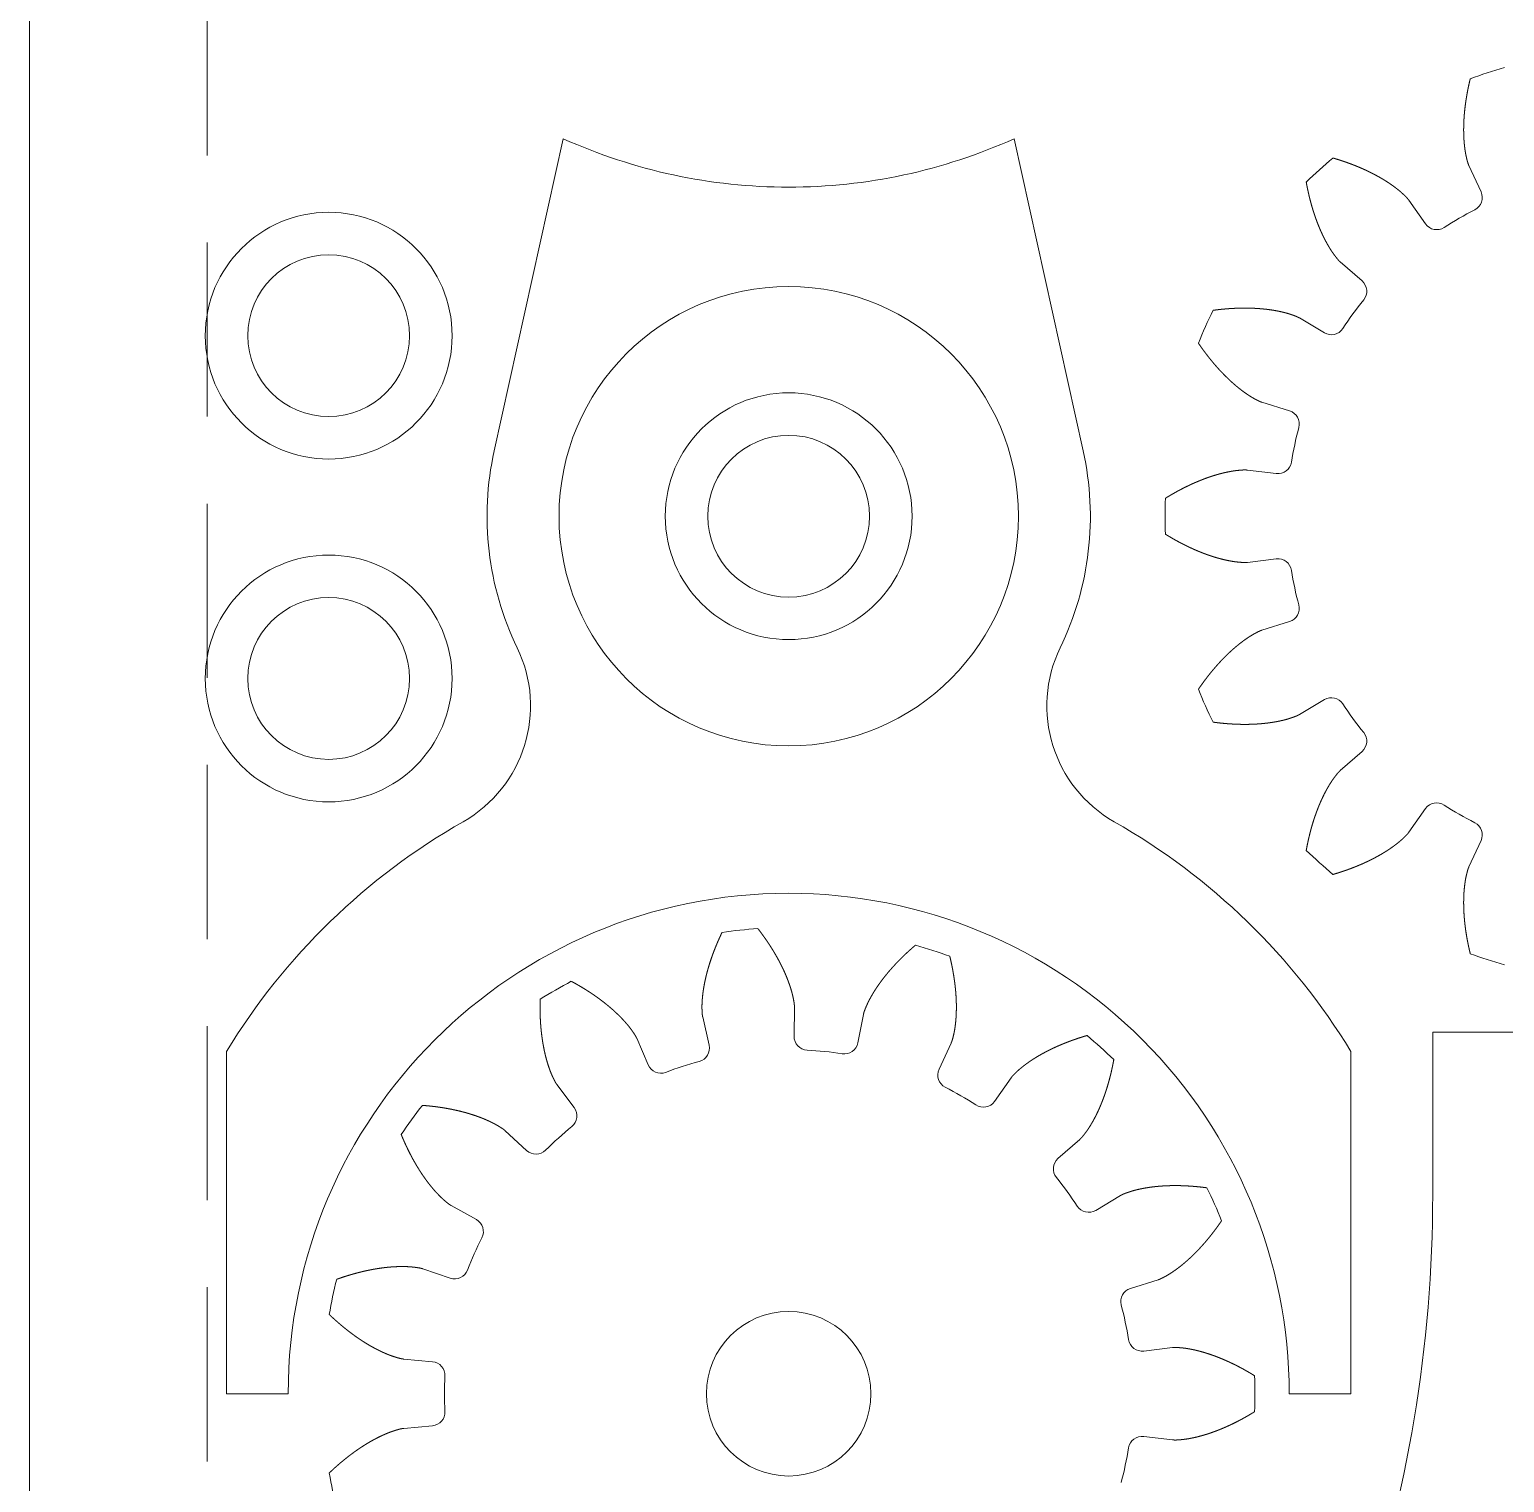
# Model space of a CAD drawing. Header units: millimetres. Extents: x 25 to 635, y 25 to 330.
# Drawn here: x 25.4 to 79.2, y 69.2 to 122.2 of the extents above; entities that cross this region are included whole.
import ezdxf

# ---------------------------------------------------------------- set-up
doc = ezdxf.new("R2010")
doc.units = ezdxf.units.MM
doc.header["$MEASUREMENT"] = 0
doc.linetypes.add('HIDDEN', pattern=[0.375, 0.25, -0.125])
doc.layers.get('0').update_dxf_attribs({"lineweight": 0})
for name, color, linetype, lineweight in [('Bounding Box', 7, 'Continuous', 0), ('Safe Area', 7, 'HIDDEN', 0), ('Single Set', 7, 'Continuous', 0)]:
    doc.layers.add(name, color=color, linetype=linetype, lineweight=lineweight)

# ---------------------------------------------------------------- blocks, each defined once
blk = doc.blocks.new('*U2')
at = {"layer": 'Single Set', "color": 3}
for p, q in [((6.551, 28.79), (6.994, 27.831)), ((4.97, 26.662), (4.361, 27.526)), ((1.861, 25.274), (2.656, 24.579)), ((1.282, 22.688), (0.375, 23.229)), ((-0.994, 20.155), (0.015, 19.843)), ((-0.471, 17.557), (-1.519, 17.682)), ((-1.519, 14.318), (-0.471, 14.443)), ((0.015, 12.157), (-0.994, 11.845)), ((0.375, 8.771), (1.282, 9.312)), ((2.656, 7.421), (1.861, 6.726)), ((4.361, 4.474), (4.97, 5.338)), ((6.994, 4.169), (6.551, 3.21)), ((-18.055, -2.962), (-18.04, -1.906)), ((-21.386, -2.258), (-21.152, -3.288)), ((-15.526, -2.17), (-15.731, -3.207)), ((-23.375, -4.01), (-23.791, -3.039)), ((-12.769, -4.169), (-12.326, -3.21)), ((-26.705, -4.721), (-26.072, -5.567)), ((-10.136, -4.474), (-10.745, -5.338)), ((-27.809, -7.131), (-28.584, -6.413)), ((-8.431, -7.421), (-7.636, -6.726)), ((-30.561, -9.135), (-29.639, -9.65)), ((-6.15, -8.771), (-7.057, -9.312)), ((-30.59, -11.786), (-31.59, -11.445)), ((-5.791, -12.157), (-4.782, -11.845)), ((-4.256, -14.318), (-5.305, -14.443)), ((-32.289, -14.736), (-31.237, -14.831)), ((-31.237, -17.169), (-32.289, -17.264)), ((-5.305, -17.557), (-4.256, -17.682))]:
    blk.add_line(p, q, dxfattribs=at)
at = {"layer": 'Single Set', "color": 2}
blk.add_lwpolyline([(-18.251, 2.25, -0.414214), (-0.001, -16), (2.25, -16), (2.25, -3.52, 0.127339), (-6.381, 4.86, -0.394984), (-8.351, 11.203, 0.168875), (-7.511, 18.379), (-10.033, 29.766, -0.106253), (-18.25, 28, -0.106253), (-26.468, 29.766), (-28.99, 18.379, 0.168875), (-28.15, 11.203, -0.394984), (-30.12, 4.86, 0.127339), (-38.75, -3.52), (-38.751, -16), (-36.5, -16, -0.414211)], format="xyb", close=True, dxfattribs=at)
at = {"layer": 'Single Set', "color": 3}
blk.add_lwpolyline([(11.231, -8.733, 0.082387), (13.91, -24.878, -1.397795), (2.552, -24.878, 0.082387), (5.231, -8.733), (5.231, -2.816), (11.231, -2.816)], format="xyb", close=True, dxfattribs=at)
for centre in [(-35.023, 22.584), (-18.25, 16), (-35.023, 10.084)]:
    blk.add_circle(centre, 4.5, dxfattribs=at)
at = {"layer": 'Single Set', "color": 1}
for centre, radius in [((-35.023, 22.584), 2.95), ((-18.25, 16), 2.95), ((-35.023, 10.084), 2.95), ((-18.251, -16), 3)]:
    blk.add_circle(centre, radius, dxfattribs=at)
at = {"layer": 'Single Set', "color": 5}
blk.add_circle((-18.25, 16), 8.375, dxfattribs=at)
at = {"layer": 'Single Set', "color": 3}
for centre, radius, start, end in [((12.475, 16), 17, 105.7877, 110.2123), ((12.475, 16), 17, 129.7877, 134.2123), ((6.54, 27.621), 0.5, 297.0534, 24.8103), ((12.475, 16), 12.549, 117.0534, 122.9466), ((5.379, 26.951), 0.5, 215.1897, 302.9466), ((2.327, 24.203), 0.5, 321.0534, 48.8103), ((12.475, 16), 12.549, 141.0534, 146.9466), ((12.475, 16), 17, 153.7877, 158.2123), ((1.538, 23.117), 0.5, 239.1897, 326.9466), ((-0.132, 19.366), 0.5, 345.0534, 72.8103), ((12.475, 16), 12.549, 165.0534, 170.9466), ((-0.411, 18.053), 0.5, 263.1897, 350.9466), ((12.475, 16), 17, 177.7877, 182.2123), ((-0.411, 13.947), 0.5, 9.0534, 96.8103), ((12.475, 16), 12.549, 189.0534, 194.9466), ((-0.132, 12.634), 0.5, 287.1897, 14.9466), ((12.475, 16), 17, 201.7877, 206.2123), ((1.538, 8.883), 0.5, 33.0534, 120.8103), ((12.475, 16), 12.549, 213.0534, 218.9466), ((2.327, 7.797), 0.5, 311.1897, 38.9466), ((5.379, 5.049), 0.5, 57.0534, 144.8103), ((12.475, 16), 12.549, 237.0534, 242.9466), ((6.54, 4.379), 0.5, 335.1897, 62.9466), ((12.475, 16), 17, 225.7877, 230.2123), ((-18.251, -16), 17, 93.7877, 98.2123), ((-18.251, -16), 17, 69.7877, 74.2123), ((12.475, 16), 17, 249.7877, 254.2123), ((-18.251, -16), 17, 117.7877, 122.2123), ((-17.555, -2.969), 0.5, 179.1897, 266.9466), ((-16.221, -3.11), 0.5, 261.0534, 348.8103), ((-18.251, -16), 17, 45.7877, 50.2123), ((-21.64, -3.399), 0.5, 285.0534, 12.8103), ((-18.251, -16), 12.549, 81.0534, 86.9466), ((-22.916, -3.813), 0.5, 203.1897, 290.9466), ((-18.251, -16), 12.549, 105.0534, 110.9466), ((-12.315, -4.379), 0.5, 155.1897, 242.9466), ((-18.251, -16), 12.549, 57.0534, 62.9466), ((-11.154, -5.049), 0.5, 237.0534, 324.8103), ((-18.251, -16), 17, 141.7877, 146.2123), ((-26.472, -5.867), 0.5, 309.0534, 36.8103), ((-18.251, -16), 12.549, 129.0534, 134.9466), ((-27.469, -6.764), 0.5, 227.1897, 314.9466), ((-8.102, -7.797), 0.5, 131.1897, 218.9466), ((-18.251, -16), 12.549, 33.0534, 38.9466), ((-18.251, -16), 17, 21.7877, 26.2123), ((-29.883, -10.087), 0.5, 333.0534, 60.8103), ((-7.313, -8.883), 0.5, 213.0534, 300.8103), ((-18.251, -16), 12.549, 153.0534, 158.9466), ((-18.251, -16), 17, 165.7877, 170.2123), ((-30.429, -11.312), 0.5, 251.1897, 338.9466), ((-5.643, -12.634), 0.5, 107.1897, 194.9466), ((-18.251, -16), 12.549, 9.0534, 14.9466), ((-5.364, -13.947), 0.5, 189.0534, 276.8103), ((-31.282, -15.329), 0.5, 357.0534, 84.8103), ((-18.251, -16), 12.549, 177.0534, 182.9466), ((-18.251, -16), 17, 357.7877, 2.2123), ((-31.282, -16.671), 0.5, 275.1897, 2.9466), ((-5.364, -18.053), 0.5, 83.1897, 170.9466), ((-18.251, -16), 12.549, 345.0534, 350.9466), ((-18.251, -16), 17, 189.7877, 194.2123)]:
    blk.add_arc(centre, radius, start, end, dxfattribs=at)
for points in [[(6.551, 28.79), (6.547, 28.798), (6.54, 28.813), (6.531, 28.837), (6.519, 28.869), (6.506, 28.91), (6.495, 28.952), (6.484, 28.994), (6.474, 29.036), (6.464, 29.078), (6.454, 29.12), (6.445, 29.162), (6.436, 29.205), (6.428, 29.248), (6.421, 29.291), (6.414, 29.334), (6.408, 29.378), (6.402, 29.422), (6.397, 29.465), (6.392, 29.509), (6.387, 29.553), (6.383, 29.597), (6.379, 29.642), (6.375, 29.686), (6.372, 29.731), (6.37, 29.775), (6.367, 29.82), (6.365, 29.865), (6.364, 29.91), (6.363, 29.955), (6.362, 30), (6.361, 30.045), (6.361, 30.091), (6.361, 30.136), (6.362, 30.182), (6.362, 30.227), (6.363, 30.273), (6.365, 30.319), (6.367, 30.364), (6.369, 30.41), (6.371, 30.456), (6.374, 30.502), (6.377, 30.548), (6.38, 30.594), (6.384, 30.641), (6.388, 30.687), (6.392, 30.733), (6.397, 30.78), (6.401, 30.826), (6.407, 30.873), (6.412, 30.919), (6.418, 30.966), (6.424, 31.012), (6.43, 31.059), (6.436, 31.106), (6.443, 31.153), (6.45, 31.199), (6.458, 31.246), (6.466, 31.293), (6.474, 31.34), (6.482, 31.387), (6.49, 31.434), (6.499, 31.481), (6.508, 31.528), (6.518, 31.575), (6.527, 31.623), (6.537, 31.67), (6.547, 31.717), (6.558, 31.764), (6.568, 31.811), (6.579, 31.859), (6.588, 31.896), (6.595, 31.925), (6.6, 31.944), (6.602, 31.953)], [(4.361, 27.526), (4.356, 27.533), (4.346, 27.547), (4.33, 27.567), (4.308, 27.593), (4.279, 27.625), (4.249, 27.655), (4.218, 27.685), (4.187, 27.715), (4.156, 27.745), (4.124, 27.774), (4.092, 27.804), (4.059, 27.833), (4.026, 27.861), (3.992, 27.889), (3.958, 27.916), (3.923, 27.943), (3.889, 27.97), (3.853, 27.997), (3.818, 28.023), (3.782, 28.049), (3.746, 28.075), (3.71, 28.101), (3.673, 28.126), (3.636, 28.151), (3.599, 28.175), (3.561, 28.2), (3.523, 28.224), (3.485, 28.248), (3.446, 28.271), (3.408, 28.295), (3.369, 28.318), (3.33, 28.341), (3.29, 28.363), (3.251, 28.386), (3.211, 28.408), (3.171, 28.429), (3.13, 28.451), (3.09, 28.472), (3.049, 28.494), (3.008, 28.514), (2.967, 28.535), (2.925, 28.556), (2.884, 28.576), (2.842, 28.596), (2.8, 28.615), (2.758, 28.635), (2.715, 28.654), (2.673, 28.673), (2.63, 28.692), (2.587, 28.711), (2.544, 28.729), (2.5, 28.747), (2.457, 28.765), (2.413, 28.783), (2.369, 28.8), (2.325, 28.817), (2.28, 28.834), (2.236, 28.851), (2.191, 28.868), (2.147, 28.884), (2.102, 28.9), (2.056, 28.916), (2.011, 28.932), (1.966, 28.947), (1.92, 28.963), (1.874, 28.978), (1.828, 28.992), (1.782, 29.007), (1.736, 29.021), (1.69, 29.036), (1.652, 29.047), (1.624, 29.055), (1.606, 29.06), (1.596, 29.063)], [(1.861, 25.274), (1.855, 25.28), (1.842, 25.292), (1.823, 25.309), (1.799, 25.334), (1.771, 25.366), (1.744, 25.4), (1.717, 25.433), (1.691, 25.468), (1.664, 25.502), (1.638, 25.537), (1.613, 25.572), (1.587, 25.607), (1.563, 25.643), (1.538, 25.68), (1.515, 25.716), (1.491, 25.754), (1.468, 25.791), (1.445, 25.829), (1.423, 25.867), (1.401, 25.905), (1.379, 25.944), (1.357, 25.983), (1.336, 26.022), (1.315, 26.061), (1.295, 26.101), (1.274, 26.141), (1.254, 26.181), (1.235, 26.222), (1.215, 26.262), (1.196, 26.303), (1.177, 26.344), (1.158, 26.385), (1.14, 26.427), (1.122, 26.469), (1.104, 26.511), (1.087, 26.553), (1.069, 26.595), (1.052, 26.638), (1.036, 26.681), (1.019, 26.724), (1.003, 26.767), (0.987, 26.81), (0.971, 26.854), (0.956, 26.897), (0.94, 26.941), (0.925, 26.985), (0.911, 27.029), (0.896, 27.074), (0.882, 27.118), (0.868, 27.163), (0.854, 27.208), (0.841, 27.253), (0.827, 27.298), (0.814, 27.344), (0.802, 27.389), (0.789, 27.435), (0.777, 27.481), (0.765, 27.527), (0.753, 27.573), (0.741, 27.619), (0.73, 27.665), (0.719, 27.712), (0.708, 27.759), (0.698, 27.806), (0.687, 27.852), (0.677, 27.9), (0.667, 27.947), (0.657, 27.994), (0.648, 28.042), (0.639, 28.089), (0.631, 28.127), (0.626, 28.156), (0.623, 28.175), (0.621, 28.185)], [(0.375, 23.229), (0.367, 23.233), (0.353, 23.242), (0.33, 23.254), (0.299, 23.269), (0.26, 23.286), (0.22, 23.302), (0.179, 23.317), (0.139, 23.331), (0.098, 23.346), (0.057, 23.36), (0.015, 23.373), (-0.026, 23.386), (-0.068, 23.399), (-0.11, 23.411), (-0.152, 23.422), (-0.195, 23.433), (-0.238, 23.443), (-0.281, 23.453), (-0.324, 23.462), (-0.367, 23.472), (-0.411, 23.481), (-0.454, 23.489), (-0.498, 23.497), (-0.542, 23.505), (-0.586, 23.512), (-0.63, 23.519), (-0.675, 23.526), (-0.719, 23.532), (-0.764, 23.538), (-0.809, 23.544), (-0.854, 23.549), (-0.899, 23.554), (-0.944, 23.558), (-0.989, 23.563), (-1.035, 23.567), (-1.08, 23.57), (-1.126, 23.574), (-1.172, 23.577), (-1.218, 23.579), (-1.264, 23.582), (-1.31, 23.584), (-1.356, 23.586), (-1.402, 23.587), (-1.448, 23.589), (-1.495, 23.589), (-1.541, 23.59), (-1.588, 23.59), (-1.635, 23.59), (-1.681, 23.59), (-1.728, 23.59), (-1.775, 23.589), (-1.822, 23.588), (-1.869, 23.586), (-1.916, 23.585), (-1.964, 23.583), (-2.011, 23.581), (-2.058, 23.578), (-2.106, 23.575), (-2.153, 23.572), (-2.201, 23.569), (-2.249, 23.566), (-2.296, 23.562), (-2.344, 23.558), (-2.392, 23.553), (-2.44, 23.549), (-2.488, 23.544), (-2.536, 23.539), (-2.584, 23.533), (-2.632, 23.528), (-2.68, 23.522), (-2.718, 23.517), (-2.747, 23.513), (-2.767, 23.51), (-2.776, 23.509)], [(-0.994, 20.155), (-1.002, 20.158), (-1.018, 20.163), (-1.042, 20.172), (-1.074, 20.185), (-1.113, 20.203), (-1.152, 20.222), (-1.19, 20.242), (-1.228, 20.262), (-1.266, 20.283), (-1.304, 20.304), (-1.341, 20.326), (-1.379, 20.348), (-1.416, 20.371), (-1.453, 20.394), (-1.49, 20.418), (-1.526, 20.443), (-1.563, 20.468), (-1.599, 20.493), (-1.635, 20.518), (-1.671, 20.544), (-1.706, 20.571), (-1.742, 20.598), (-1.777, 20.625), (-1.812, 20.652), (-1.847, 20.68), (-1.882, 20.708), (-1.917, 20.737), (-1.951, 20.766), (-1.985, 20.795), (-2.02, 20.825), (-2.053, 20.854), (-2.087, 20.885), (-2.121, 20.915), (-2.154, 20.946), (-2.188, 20.977), (-2.221, 21.008), (-2.254, 21.04), (-2.287, 21.072), (-2.32, 21.104), (-2.352, 21.137), (-2.385, 21.17), (-2.417, 21.203), (-2.449, 21.236), (-2.481, 21.27), (-2.513, 21.304), (-2.544, 21.338), (-2.576, 21.372), (-2.607, 21.407), (-2.638, 21.442), (-2.669, 21.477), (-2.7, 21.512), (-2.73, 21.548), (-2.761, 21.584), (-2.791, 21.62), (-2.821, 21.656), (-2.851, 21.693), (-2.881, 21.73), (-2.911, 21.767), (-2.941, 21.804), (-2.97, 21.842), (-2.999, 21.88), (-3.028, 21.918), (-3.057, 21.956), (-3.086, 21.994), (-3.115, 22.033), (-3.143, 22.072), (-3.171, 22.111), (-3.199, 22.15), (-3.227, 22.19), (-3.255, 22.23), (-3.277, 22.262), (-3.294, 22.286), (-3.305, 22.302), (-3.31, 22.31)], [(-1.519, 17.682), (-1.528, 17.683), (-1.545, 17.685), (-1.571, 17.687), (-1.605, 17.688), (-1.648, 17.688), (-1.691, 17.686), (-1.734, 17.683), (-1.777, 17.68), (-1.82, 17.676), (-1.863, 17.672), (-1.906, 17.668), (-1.95, 17.663), (-1.993, 17.657), (-2.036, 17.651), (-2.079, 17.644), (-2.123, 17.636), (-2.166, 17.628), (-2.209, 17.62), (-2.253, 17.611), (-2.296, 17.602), (-2.339, 17.593), (-2.383, 17.583), (-2.426, 17.572), (-2.469, 17.561), (-2.512, 17.55), (-2.556, 17.538), (-2.599, 17.526), (-2.642, 17.514), (-2.685, 17.501), (-2.729, 17.488), (-2.772, 17.475), (-2.815, 17.461), (-2.858, 17.447), (-2.901, 17.432), (-2.944, 17.417), (-2.988, 17.402), (-3.031, 17.387), (-3.074, 17.371), (-3.117, 17.355), (-3.16, 17.338), (-3.202, 17.321), (-3.245, 17.304), (-3.288, 17.287), (-3.331, 17.269), (-3.374, 17.251), (-3.417, 17.233), (-3.459, 17.214), (-3.502, 17.195), (-3.545, 17.176), (-3.587, 17.156), (-3.63, 17.137), (-3.672, 17.116), (-3.715, 17.096), (-3.757, 17.075), (-3.8, 17.054), (-3.842, 17.033), (-3.884, 17.012), (-3.926, 16.99), (-3.969, 16.968), (-4.011, 16.945), (-4.053, 16.923), (-4.095, 16.9), (-4.137, 16.877), (-4.179, 16.853), (-4.221, 16.83), (-4.262, 16.806), (-4.304, 16.781), (-4.346, 16.757), (-4.387, 16.732), (-4.429, 16.707), (-4.462, 16.687), (-4.487, 16.672), (-4.504, 16.661), (-4.512, 16.656)], [(-1.519, 14.318), (-1.528, 14.317), (-1.545, 14.315), (-1.571, 14.313), (-1.605, 14.312), (-1.648, 14.312), (-1.691, 14.314), (-1.734, 14.317), (-1.777, 14.32), (-1.82, 14.324), (-1.863, 14.328), (-1.906, 14.332), (-1.95, 14.337), (-1.993, 14.343), (-2.036, 14.349), (-2.079, 14.356), (-2.123, 14.364), (-2.166, 14.372), (-2.209, 14.38), (-2.253, 14.389), (-2.296, 14.398), (-2.339, 14.407), (-2.383, 14.417), (-2.426, 14.428), (-2.469, 14.439), (-2.512, 14.45), (-2.556, 14.462), (-2.599, 14.474), (-2.642, 14.486), (-2.685, 14.499), (-2.729, 14.512), (-2.772, 14.525), (-2.815, 14.539), (-2.858, 14.553), (-2.901, 14.568), (-2.944, 14.583), (-2.988, 14.598), (-3.031, 14.613), (-3.074, 14.629), (-3.117, 14.645), (-3.16, 14.662), (-3.202, 14.679), (-3.245, 14.696), (-3.288, 14.713), (-3.331, 14.731), (-3.374, 14.749), (-3.417, 14.767), (-3.459, 14.786), (-3.502, 14.805), (-3.545, 14.824), (-3.587, 14.844), (-3.63, 14.863), (-3.672, 14.884), (-3.715, 14.904), (-3.757, 14.925), (-3.8, 14.946), (-3.842, 14.967), (-3.884, 14.988), (-3.926, 15.01), (-3.969, 15.032), (-4.011, 15.055), (-4.053, 15.077), (-4.095, 15.1), (-4.137, 15.123), (-4.179, 15.147), (-4.221, 15.17), (-4.262, 15.194), (-4.304, 15.219), (-4.346, 15.243), (-4.387, 15.268), (-4.429, 15.293), (-4.462, 15.313), (-4.487, 15.328), (-4.504, 15.339), (-4.512, 15.344)], [(-0.994, 11.845), (-1.002, 11.842), (-1.018, 11.837), (-1.042, 11.828), (-1.074, 11.815), (-1.113, 11.797), (-1.152, 11.778), (-1.19, 11.758), (-1.228, 11.738), (-1.266, 11.717), (-1.304, 11.696), (-1.341, 11.674), (-1.379, 11.652), (-1.416, 11.629), (-1.453, 11.606), (-1.49, 11.582), (-1.526, 11.557), (-1.563, 11.532), (-1.599, 11.507), (-1.635, 11.482), (-1.671, 11.456), (-1.706, 11.429), (-1.742, 11.402), (-1.777, 11.375), (-1.812, 11.348), (-1.847, 11.32), (-1.882, 11.292), (-1.917, 11.263), (-1.951, 11.234), (-1.985, 11.205), (-2.02, 11.175), (-2.053, 11.146), (-2.087, 11.115), (-2.121, 11.085), (-2.154, 11.054), (-2.188, 11.023), (-2.221, 10.992), (-2.254, 10.96), (-2.287, 10.928), (-2.32, 10.896), (-2.352, 10.863), (-2.385, 10.83), (-2.417, 10.797), (-2.449, 10.764), (-2.481, 10.73), (-2.513, 10.696), (-2.544, 10.662), (-2.576, 10.628), (-2.607, 10.593), (-2.638, 10.558), (-2.669, 10.523), (-2.7, 10.488), (-2.73, 10.452), (-2.761, 10.416), (-2.791, 10.38), (-2.821, 10.344), (-2.851, 10.307), (-2.881, 10.27), (-2.911, 10.233), (-2.941, 10.196), (-2.97, 10.158), (-2.999, 10.12), (-3.028, 10.082), (-3.057, 10.044), (-3.086, 10.006), (-3.115, 9.967), (-3.143, 9.928), (-3.171, 9.889), (-3.199, 9.85), (-3.227, 9.81), (-3.255, 9.77), (-3.277, 9.738), (-3.294, 9.714), (-3.305, 9.698), (-3.31, 9.69)], [(0.375, 8.771), (0.367, 8.767), (0.353, 8.758), (0.33, 8.746), (0.299, 8.731), (0.26, 8.714), (0.22, 8.698), (0.179, 8.683), (0.139, 8.669), (0.098, 8.654), (0.057, 8.64), (0.015, 8.627), (-0.026, 8.614), (-0.068, 8.601), (-0.11, 8.589), (-0.152, 8.578), (-0.195, 8.567), (-0.238, 8.557), (-0.281, 8.547), (-0.324, 8.538), (-0.367, 8.528), (-0.411, 8.519), (-0.454, 8.511), (-0.498, 8.503), (-0.542, 8.495), (-0.586, 8.488), (-0.63, 8.481), (-0.675, 8.474), (-0.719, 8.468), (-0.764, 8.462), (-0.809, 8.456), (-0.854, 8.451), (-0.899, 8.446), (-0.944, 8.442), (-0.989, 8.437), (-1.035, 8.433), (-1.08, 8.43), (-1.126, 8.426), (-1.172, 8.423), (-1.218, 8.421), (-1.264, 8.418), (-1.31, 8.416), (-1.356, 8.414), (-1.402, 8.413), (-1.448, 8.411), (-1.495, 8.411), (-1.541, 8.41), (-1.588, 8.41), (-1.635, 8.41), (-1.681, 8.41), (-1.728, 8.41), (-1.775, 8.411), (-1.822, 8.412), (-1.869, 8.414), (-1.916, 8.415), (-1.964, 8.417), (-2.011, 8.419), (-2.058, 8.422), (-2.106, 8.425), (-2.153, 8.428), (-2.201, 8.431), (-2.249, 8.434), (-2.296, 8.438), (-2.344, 8.442), (-2.392, 8.447), (-2.44, 8.451), (-2.488, 8.456), (-2.536, 8.461), (-2.584, 8.467), (-2.632, 8.472), (-2.68, 8.478), (-2.718, 8.483), (-2.747, 8.487), (-2.767, 8.49), (-2.776, 8.491)], [(1.861, 6.726), (1.855, 6.72), (1.842, 6.708), (1.823, 6.691), (1.799, 6.666), (1.771, 6.634), (1.744, 6.6), (1.717, 6.567), (1.691, 6.532), (1.664, 6.498), (1.638, 6.463), (1.613, 6.428), (1.587, 6.393), (1.563, 6.357), (1.538, 6.32), (1.515, 6.284), (1.491, 6.246), (1.468, 6.209), (1.445, 6.171), (1.423, 6.133), (1.401, 6.095), (1.379, 6.056), (1.357, 6.017), (1.336, 5.978), (1.315, 5.939), (1.295, 5.899), (1.274, 5.859), (1.254, 5.819), (1.235, 5.778), (1.215, 5.738), (1.196, 5.697), (1.177, 5.656), (1.158, 5.615), (1.14, 5.573), (1.122, 5.531), (1.104, 5.489), (1.087, 5.447), (1.069, 5.405), (1.052, 5.362), (1.036, 5.319), (1.019, 5.276), (1.003, 5.233), (0.987, 5.19), (0.971, 5.146), (0.956, 5.103), (0.94, 5.059), (0.925, 5.015), (0.911, 4.971), (0.896, 4.926), (0.882, 4.882), (0.868, 4.837), (0.854, 4.792), (0.841, 4.747), (0.827, 4.702), (0.814, 4.656), (0.802, 4.611), (0.789, 4.565), (0.777, 4.519), (0.765, 4.473), (0.753, 4.427), (0.741, 4.381), (0.73, 4.335), (0.719, 4.288), (0.708, 4.241), (0.698, 4.194), (0.687, 4.148), (0.677, 4.1), (0.667, 4.053), (0.657, 4.006), (0.648, 3.958), (0.639, 3.911), (0.631, 3.873), (0.626, 3.844), (0.623, 3.825), (0.621, 3.815)], [(4.361, 4.474), (4.356, 4.467), (4.346, 4.453), (4.33, 4.433), (4.308, 4.407), (4.279, 4.375), (4.249, 4.345), (4.218, 4.315), (4.187, 4.285), (4.156, 4.255), (4.124, 4.226), (4.092, 4.196), (4.059, 4.167), (4.026, 4.139), (3.992, 4.111), (3.958, 4.084), (3.923, 4.057), (3.889, 4.03), (3.853, 4.003), (3.818, 3.977), (3.782, 3.951), (3.746, 3.925), (3.71, 3.899), (3.673, 3.874), (3.636, 3.849), (3.599, 3.825), (3.561, 3.8), (3.523, 3.776), (3.485, 3.752), (3.446, 3.729), (3.408, 3.705), (3.369, 3.682), (3.33, 3.659), (3.29, 3.637), (3.251, 3.614), (3.211, 3.592), (3.171, 3.571), (3.13, 3.549), (3.09, 3.528), (3.049, 3.506), (3.008, 3.486), (2.967, 3.465), (2.925, 3.444), (2.884, 3.424), (2.842, 3.404), (2.8, 3.385), (2.758, 3.365), (2.715, 3.346), (2.673, 3.327), (2.63, 3.308), (2.587, 3.289), (2.544, 3.271), (2.5, 3.253), (2.457, 3.235), (2.413, 3.217), (2.369, 3.2), (2.325, 3.183), (2.28, 3.166), (2.236, 3.149), (2.191, 3.132), (2.147, 3.116), (2.102, 3.1), (2.056, 3.084), (2.011, 3.068), (1.966, 3.053), (1.92, 3.037), (1.874, 3.022), (1.828, 3.008), (1.782, 2.993), (1.736, 2.979), (1.69, 2.964), (1.652, 2.953), (1.624, 2.945), (1.606, 2.94), (1.596, 2.937)], [(6.551, 3.21), (6.547, 3.202), (6.54, 3.187), (6.531, 3.163), (6.519, 3.131), (6.506, 3.09), (6.495, 3.048), (6.484, 3.006), (6.474, 2.964), (6.464, 2.922), (6.454, 2.88), (6.445, 2.838), (6.436, 2.795), (6.428, 2.752), (6.421, 2.709), (6.414, 2.666), (6.408, 2.622), (6.402, 2.578), (6.397, 2.535), (6.392, 2.491), (6.387, 2.447), (6.383, 2.403), (6.379, 2.358), (6.375, 2.314), (6.372, 2.269), (6.37, 2.225), (6.367, 2.18), (6.365, 2.135), (6.364, 2.09), (6.363, 2.045), (6.362, 2), (6.361, 1.955), (6.361, 1.909), (6.361, 1.864), (6.362, 1.818), (6.362, 1.773), (6.363, 1.727), (6.365, 1.681), (6.367, 1.636), (6.369, 1.59), (6.371, 1.544), (6.374, 1.498), (6.377, 1.452), (6.38, 1.406), (6.384, 1.359), (6.388, 1.313), (6.392, 1.267), (6.397, 1.22), (6.401, 1.174), (6.407, 1.127), (6.412, 1.081), (6.418, 1.034), (6.424, 0.988), (6.43, 0.941), (6.436, 0.894), (6.443, 0.847), (6.45, 0.801), (6.458, 0.754), (6.466, 0.707), (6.474, 0.66), (6.482, 0.613), (6.49, 0.566), (6.499, 0.519), (6.508, 0.472), (6.518, 0.425), (6.527, 0.377), (6.537, 0.33), (6.547, 0.283), (6.558, 0.236), (6.568, 0.189), (6.579, 0.141), (6.588, 0.104), (6.595, 0.075), (6.6, 0.056), (6.602, 0.047)], [(-20.679, 0.826), (-20.683, 0.817), (-20.691, 0.799), (-20.704, 0.773), (-20.721, 0.738), (-20.741, 0.694), (-20.762, 0.65), (-20.782, 0.606), (-20.801, 0.562), (-20.821, 0.518), (-20.84, 0.474), (-20.859, 0.43), (-20.877, 0.385), (-20.896, 0.341), (-20.914, 0.297), (-20.932, 0.253), (-20.949, 0.209), (-20.967, 0.164), (-20.984, 0.12), (-21, 0.076), (-21.017, 0.031), (-21.033, -0.013), (-21.049, -0.057), (-21.064, -0.102), (-21.08, -0.146), (-21.095, -0.191), (-21.109, -0.235), (-21.124, -0.279), (-21.138, -0.324), (-21.151, -0.368), (-21.165, -0.413), (-21.178, -0.457), (-21.191, -0.502), (-21.204, -0.546), (-21.216, -0.591), (-21.228, -0.635), (-21.239, -0.679), (-21.25, -0.724), (-21.261, -0.768), (-21.272, -0.813), (-21.282, -0.857), (-21.292, -0.902), (-21.302, -0.946), (-21.311, -0.99), (-21.32, -1.035), (-21.328, -1.079), (-21.336, -1.123), (-21.344, -1.168), (-21.352, -1.212), (-21.359, -1.256), (-21.365, -1.301), (-21.372, -1.345), (-21.378, -1.389), (-21.383, -1.433), (-21.388, -1.477), (-21.392, -1.521), (-21.397, -1.565), (-21.4, -1.609), (-21.404, -1.653), (-21.407, -1.697), (-21.409, -1.741), (-21.411, -1.784), (-21.412, -1.828), (-21.412, -1.871), (-21.412, -1.915), (-21.412, -1.958), (-21.411, -2.001), (-21.409, -2.045), (-21.408, -2.088), (-21.405, -2.131), (-21.401, -2.173), (-21.396, -2.207), (-21.392, -2.233), (-21.388, -2.249), (-21.386, -2.258)], [(-18.04, -1.906), (-18.04, -1.898), (-18.04, -1.88), (-18.041, -1.855), (-18.044, -1.82), (-18.048, -1.778), (-18.055, -1.735), (-18.062, -1.693), (-18.07, -1.65), (-18.078, -1.608), (-18.086, -1.565), (-18.095, -1.523), (-18.105, -1.48), (-18.115, -1.438), (-18.126, -1.395), (-18.137, -1.353), (-18.149, -1.311), (-18.161, -1.269), (-18.174, -1.226), (-18.188, -1.184), (-18.201, -1.142), (-18.215, -1.1), (-18.23, -1.058), (-18.245, -1.016), (-18.26, -0.974), (-18.276, -0.932), (-18.292, -0.89), (-18.308, -0.849), (-18.325, -0.807), (-18.342, -0.765), (-18.36, -0.724), (-18.378, -0.682), (-18.396, -0.641), (-18.414, -0.599), (-18.433, -0.558), (-18.453, -0.516), (-18.472, -0.475), (-18.492, -0.434), (-18.512, -0.393), (-18.533, -0.352), (-18.554, -0.311), (-18.575, -0.27), (-18.597, -0.229), (-18.618, -0.188), (-18.641, -0.147), (-18.663, -0.107), (-18.686, -0.066), (-18.709, -0.026), (-18.732, 0.015), (-18.756, 0.055), (-18.779, 0.096), (-18.804, 0.136), (-18.828, 0.176), (-18.853, 0.216), (-18.878, 0.256), (-18.903, 0.296), (-18.929, 0.336), (-18.954, 0.376), (-18.981, 0.415), (-19.007, 0.455), (-19.034, 0.495), (-19.06, 0.534), (-19.088, 0.574), (-19.115, 0.613), (-19.143, 0.652), (-19.171, 0.691), (-19.199, 0.73), (-19.227, 0.769), (-19.256, 0.808), (-19.285, 0.847), (-19.314, 0.886), (-19.338, 0.917), (-19.356, 0.94), (-19.368, 0.955), (-19.374, 0.963)], [(-13.625, 0.359), (-13.633, 0.352), (-13.648, 0.34), (-13.67, 0.321), (-13.699, 0.296), (-13.736, 0.264), (-13.772, 0.232), (-13.808, 0.2), (-13.844, 0.168), (-13.88, 0.135), (-13.916, 0.103), (-13.951, 0.07), (-13.986, 0.037), (-14.021, 0.004), (-14.055, -0.029), (-14.089, -0.062), (-14.123, -0.095), (-14.157, -0.128), (-14.191, -0.162), (-14.224, -0.196), (-14.257, -0.23), (-14.29, -0.263), (-14.322, -0.298), (-14.355, -0.332), (-14.387, -0.366), (-14.418, -0.401), (-14.45, -0.435), (-14.481, -0.47), (-14.512, -0.505), (-14.543, -0.54), (-14.573, -0.575), (-14.603, -0.61), (-14.633, -0.646), (-14.663, -0.681), (-14.692, -0.717), (-14.721, -0.753), (-14.749, -0.788), (-14.778, -0.824), (-14.806, -0.861), (-14.834, -0.897), (-14.861, -0.933), (-14.888, -0.97), (-14.915, -1.006), (-14.941, -1.043), (-14.968, -1.08), (-14.993, -1.117), (-15.019, -1.154), (-15.044, -1.192), (-15.069, -1.229), (-15.093, -1.267), (-15.117, -1.304), (-15.141, -1.342), (-15.164, -1.38), (-15.187, -1.418), (-15.21, -1.457), (-15.232, -1.495), (-15.253, -1.533), (-15.275, -1.572), (-15.296, -1.611), (-15.316, -1.65), (-15.336, -1.689), (-15.356, -1.728), (-15.374, -1.767), (-15.392, -1.807), (-15.41, -1.847), (-15.427, -1.886), (-15.444, -1.926), (-15.46, -1.966), (-15.476, -2.006), (-15.491, -2.047), (-15.505, -2.087), (-15.514, -2.12), (-15.52, -2.145), (-15.524, -2.162), (-15.526, -2.17)], [(-12.326, -3.21), (-12.323, -3.202), (-12.316, -3.187), (-12.306, -3.163), (-12.294, -3.131), (-12.281, -3.09), (-12.27, -3.048), (-12.259, -3.006), (-12.249, -2.964), (-12.239, -2.922), (-12.229, -2.88), (-12.22, -2.838), (-12.211, -2.795), (-12.203, -2.752), (-12.196, -2.709), (-12.189, -2.666), (-12.183, -2.622), (-12.177, -2.578), (-12.172, -2.535), (-12.167, -2.491), (-12.162, -2.447), (-12.158, -2.403), (-12.154, -2.358), (-12.151, -2.314), (-12.147, -2.269), (-12.145, -2.225), (-12.143, -2.18), (-12.141, -2.135), (-12.139, -2.09), (-12.138, -2.045), (-12.137, -2), (-12.136, -1.955), (-12.136, -1.909), (-12.136, -1.864), (-12.137, -1.818), (-12.137, -1.773), (-12.139, -1.727), (-12.14, -1.681), (-12.142, -1.636), (-12.144, -1.59), (-12.146, -1.544), (-12.149, -1.498), (-12.152, -1.452), (-12.155, -1.406), (-12.159, -1.359), (-12.163, -1.313), (-12.167, -1.267), (-12.172, -1.22), (-12.177, -1.174), (-12.182, -1.127), (-12.187, -1.081), (-12.193, -1.034), (-12.199, -0.988), (-12.205, -0.941), (-12.212, -0.894), (-12.218, -0.847), (-12.226, -0.801), (-12.233, -0.754), (-12.241, -0.707), (-12.249, -0.66), (-12.257, -0.613), (-12.265, -0.566), (-12.274, -0.519), (-12.283, -0.472), (-12.293, -0.425), (-12.302, -0.377), (-12.312, -0.33), (-12.322, -0.283), (-12.333, -0.236), (-12.343, -0.189), (-12.354, -0.141), (-12.363, -0.104), (-12.37, -0.075), (-12.375, -0.056), (-12.377, -0.047)], [(-23.791, -3.039), (-23.794, -3.031), (-23.801, -3.016), (-23.813, -2.992), (-23.829, -2.962), (-23.851, -2.925), (-23.874, -2.889), (-23.898, -2.853), (-23.922, -2.817), (-23.947, -2.782), (-23.972, -2.746), (-23.997, -2.711), (-24.023, -2.676), (-24.049, -2.642), (-24.077, -2.607), (-24.104, -2.573), (-24.132, -2.539), (-24.161, -2.506), (-24.19, -2.473), (-24.219, -2.44), (-24.249, -2.407), (-24.279, -2.374), (-24.309, -2.341), (-24.34, -2.309), (-24.371, -2.277), (-24.402, -2.245), (-24.434, -2.213), (-24.466, -2.182), (-24.498, -2.151), (-24.531, -2.12), (-24.564, -2.089), (-24.597, -2.058), (-24.631, -2.028), (-24.664, -1.997), (-24.699, -1.967), (-24.733, -1.937), (-24.768, -1.908), (-24.803, -1.878), (-24.838, -1.849), (-24.873, -1.82), (-24.909, -1.791), (-24.945, -1.762), (-24.981, -1.733), (-25.018, -1.705), (-25.055, -1.677), (-25.092, -1.649), (-25.129, -1.621), (-25.166, -1.593), (-25.204, -1.566), (-25.242, -1.538), (-25.28, -1.511), (-25.319, -1.484), (-25.358, -1.457), (-25.396, -1.431), (-25.436, -1.404), (-25.475, -1.378), (-25.514, -1.352), (-25.554, -1.326), (-25.594, -1.301), (-25.634, -1.275), (-25.675, -1.25), (-25.716, -1.225), (-25.756, -1.2), (-25.797, -1.175), (-25.839, -1.15), (-25.88, -1.126), (-25.922, -1.102), (-25.964, -1.078), (-26.006, -1.054), (-26.048, -1.03), (-26.09, -1.007), (-26.124, -0.988), (-26.15, -0.974), (-26.167, -0.965), (-26.176, -0.96)], [(-27.312, -1.617), (-27.313, -1.626), (-27.313, -1.646), (-27.314, -1.675), (-27.315, -1.714), (-27.316, -1.762), (-27.317, -1.811), (-27.317, -1.859), (-27.317, -1.907), (-27.317, -1.956), (-27.317, -2.004), (-27.316, -2.052), (-27.315, -2.1), (-27.314, -2.147), (-27.312, -2.195), (-27.311, -2.243), (-27.309, -2.29), (-27.306, -2.338), (-27.304, -2.385), (-27.301, -2.433), (-27.298, -2.48), (-27.295, -2.527), (-27.291, -2.574), (-27.287, -2.621), (-27.283, -2.668), (-27.279, -2.714), (-27.274, -2.761), (-27.269, -2.807), (-27.264, -2.853), (-27.259, -2.9), (-27.253, -2.946), (-27.247, -2.992), (-27.24, -3.038), (-27.234, -3.083), (-27.227, -3.129), (-27.22, -3.174), (-27.212, -3.22), (-27.204, -3.265), (-27.196, -3.31), (-27.188, -3.355), (-27.179, -3.399), (-27.17, -3.444), (-27.161, -3.489), (-27.151, -3.533), (-27.141, -3.577), (-27.131, -3.621), (-27.121, -3.665), (-27.11, -3.708), (-27.098, -3.752), (-27.087, -3.795), (-27.075, -3.838), (-27.063, -3.881), (-27.05, -3.924), (-27.037, -3.966), (-27.024, -4.009), (-27.01, -4.051), (-26.996, -4.093), (-26.981, -4.134), (-26.967, -4.176), (-26.952, -4.217), (-26.936, -4.258), (-26.92, -4.299), (-26.903, -4.339), (-26.886, -4.379), (-26.868, -4.419), (-26.85, -4.458), (-26.831, -4.497), (-26.812, -4.536), (-26.793, -4.575), (-26.774, -4.613), (-26.753, -4.65), (-26.734, -4.679), (-26.72, -4.701), (-26.71, -4.714), (-26.705, -4.721)], [(-7.371, -2.937), (-7.381, -2.94), (-7.399, -2.945), (-7.427, -2.953), (-7.465, -2.964), (-7.511, -2.979), (-7.557, -2.993), (-7.603, -3.008), (-7.649, -3.022), (-7.695, -3.037), (-7.741, -3.053), (-7.786, -3.068), (-7.832, -3.084), (-7.877, -3.1), (-7.922, -3.116), (-7.966, -3.132), (-8.011, -3.149), (-8.056, -3.166), (-8.1, -3.183), (-8.144, -3.2), (-8.188, -3.217), (-8.232, -3.235), (-8.275, -3.253), (-8.319, -3.271), (-8.362, -3.289), (-8.405, -3.308), (-8.448, -3.327), (-8.49, -3.346), (-8.533, -3.365), (-8.575, -3.385), (-8.617, -3.404), (-8.659, -3.424), (-8.701, -3.444), (-8.742, -3.465), (-8.783, -3.486), (-8.824, -3.506), (-8.865, -3.528), (-8.906, -3.549), (-8.946, -3.571), (-8.986, -3.592), (-9.026, -3.614), (-9.066, -3.637), (-9.105, -3.659), (-9.144, -3.682), (-9.183, -3.705), (-9.222, -3.729), (-9.26, -3.752), (-9.298, -3.776), (-9.336, -3.8), (-9.374, -3.825), (-9.411, -3.849), (-9.448, -3.874), (-9.485, -3.899), (-9.521, -3.925), (-9.557, -3.951), (-9.593, -3.977), (-9.628, -4.003), (-9.664, -4.03), (-9.699, -4.057), (-9.733, -4.084), (-9.767, -4.111), (-9.801, -4.139), (-9.834, -4.167), (-9.867, -4.196), (-9.899, -4.226), (-9.931, -4.255), (-9.962, -4.285), (-9.993, -4.315), (-10.024, -4.345), (-10.054, -4.375), (-10.083, -4.407), (-10.106, -4.433), (-10.121, -4.453), (-10.131, -4.467), (-10.136, -4.474)], [(-7.636, -6.726), (-7.63, -6.72), (-7.617, -6.708), (-7.598, -6.691), (-7.575, -6.666), (-7.546, -6.634), (-7.519, -6.6), (-7.492, -6.567), (-7.466, -6.532), (-7.44, -6.498), (-7.414, -6.463), (-7.388, -6.428), (-7.363, -6.393), (-7.338, -6.357), (-7.314, -6.32), (-7.29, -6.284), (-7.266, -6.246), (-7.243, -6.209), (-7.221, -6.171), (-7.198, -6.133), (-7.176, -6.095), (-7.154, -6.056), (-7.132, -6.017), (-7.111, -5.978), (-7.09, -5.939), (-7.07, -5.899), (-7.049, -5.859), (-7.029, -5.819), (-7.01, -5.778), (-6.99, -5.738), (-6.971, -5.697), (-6.952, -5.656), (-6.934, -5.615), (-6.915, -5.573), (-6.897, -5.531), (-6.879, -5.489), (-6.862, -5.447), (-6.844, -5.405), (-6.827, -5.362), (-6.811, -5.319), (-6.794, -5.276), (-6.778, -5.233), (-6.762, -5.19), (-6.746, -5.146), (-6.731, -5.103), (-6.716, -5.059), (-6.701, -5.015), (-6.686, -4.971), (-6.671, -4.926), (-6.657, -4.882), (-6.643, -4.837), (-6.629, -4.792), (-6.616, -4.747), (-6.603, -4.702), (-6.59, -4.656), (-6.577, -4.611), (-6.564, -4.565), (-6.552, -4.519), (-6.54, -4.473), (-6.528, -4.427), (-6.517, -4.381), (-6.505, -4.335), (-6.494, -4.288), (-6.483, -4.241), (-6.473, -4.194), (-6.462, -4.148), (-6.452, -4.1), (-6.442, -4.053), (-6.432, -4.006), (-6.423, -3.958), (-6.414, -3.911), (-6.407, -3.873), (-6.401, -3.844), (-6.398, -3.825), (-6.396, -3.815)], [(-28.584, -6.413), (-28.59, -6.407), (-28.603, -6.396), (-28.622, -6.379), (-28.649, -6.358), (-28.684, -6.333), (-28.72, -6.31), (-28.757, -6.287), (-28.794, -6.264), (-28.831, -6.241), (-28.868, -6.219), (-28.905, -6.197), (-28.943, -6.176), (-28.982, -6.155), (-29.02, -6.135), (-29.059, -6.115), (-29.099, -6.096), (-29.139, -6.077), (-29.178, -6.058), (-29.219, -6.04), (-29.259, -6.021), (-29.3, -6.004), (-29.341, -5.986), (-29.382, -5.969), (-29.423, -5.953), (-29.465, -5.936), (-29.507, -5.92), (-29.549, -5.905), (-29.591, -5.889), (-29.633, -5.874), (-29.676, -5.859), (-29.719, -5.845), (-29.762, -5.831), (-29.805, -5.817), (-29.849, -5.803), (-29.892, -5.79), (-29.936, -5.777), (-29.98, -5.764), (-30.024, -5.751), (-30.068, -5.739), (-30.113, -5.727), (-30.157, -5.716), (-30.202, -5.704), (-30.247, -5.693), (-30.292, -5.682), (-30.337, -5.672), (-30.383, -5.662), (-30.428, -5.652), (-30.474, -5.642), (-30.52, -5.632), (-30.566, -5.623), (-30.612, -5.614), (-30.658, -5.605), (-30.704, -5.597), (-30.751, -5.589), (-30.798, -5.581), (-30.844, -5.573), (-30.891, -5.566), (-30.938, -5.558), (-30.985, -5.552), (-31.032, -5.545), (-31.08, -5.538), (-31.127, -5.532), (-31.175, -5.526), (-31.222, -5.521), (-31.27, -5.515), (-31.318, -5.51), (-31.366, -5.505), (-31.414, -5.5), (-31.463, -5.496), (-31.511, -5.492), (-31.55, -5.489), (-31.579, -5.486), (-31.598, -5.485), (-31.608, -5.484)], [(-32.379, -6.546), (-32.376, -6.555), (-32.368, -6.573), (-32.357, -6.6), (-32.342, -6.636), (-32.323, -6.681), (-32.304, -6.725), (-32.285, -6.769), (-32.265, -6.813), (-32.245, -6.857), (-32.226, -6.901), (-32.205, -6.945), (-32.185, -6.988), (-32.165, -7.031), (-32.144, -7.074), (-32.123, -7.117), (-32.102, -7.16), (-32.08, -7.202), (-32.059, -7.245), (-32.037, -7.287), (-32.015, -7.329), (-31.993, -7.37), (-31.971, -7.412), (-31.948, -7.453), (-31.925, -7.494), (-31.902, -7.535), (-31.879, -7.576), (-31.856, -7.616), (-31.832, -7.656), (-31.808, -7.696), (-31.784, -7.736), (-31.76, -7.775), (-31.736, -7.815), (-31.711, -7.854), (-31.686, -7.893), (-31.661, -7.931), (-31.636, -7.97), (-31.61, -8.008), (-31.584, -8.046), (-31.559, -8.083), (-31.532, -8.121), (-31.506, -8.158), (-31.479, -8.194), (-31.453, -8.231), (-31.426, -8.267), (-31.398, -8.303), (-31.371, -8.339), (-31.343, -8.374), (-31.315, -8.41), (-31.287, -8.444), (-31.259, -8.479), (-31.23, -8.513), (-31.201, -8.547), (-31.172, -8.581), (-31.142, -8.614), (-31.113, -8.647), (-31.083, -8.679), (-31.053, -8.711), (-31.022, -8.743), (-30.992, -8.775), (-30.961, -8.806), (-30.93, -8.836), (-30.898, -8.866), (-30.866, -8.896), (-30.833, -8.925), (-30.801, -8.953), (-30.768, -8.982), (-30.735, -9.01), (-30.702, -9.037), (-30.668, -9.064), (-30.634, -9.089), (-30.605, -9.109), (-30.584, -9.122), (-30.569, -9.131), (-30.561, -9.135)], [(-2.999, -8.491), (-3.008, -8.49), (-3.028, -8.487), (-3.057, -8.483), (-3.095, -8.478), (-3.143, -8.472), (-3.191, -8.467), (-3.239, -8.461), (-3.287, -8.456), (-3.335, -8.451), (-3.383, -8.447), (-3.431, -8.442), (-3.479, -8.438), (-3.527, -8.434), (-3.574, -8.431), (-3.622, -8.428), (-3.669, -8.425), (-3.717, -8.422), (-3.764, -8.419), (-3.811, -8.417), (-3.859, -8.415), (-3.906, -8.414), (-3.953, -8.412), (-4, -8.411), (-4.047, -8.41), (-4.094, -8.41), (-4.141, -8.41), (-4.187, -8.41), (-4.234, -8.41), (-4.28, -8.411), (-4.327, -8.411), (-4.373, -8.413), (-4.419, -8.414), (-4.466, -8.416), (-4.512, -8.418), (-4.558, -8.421), (-4.603, -8.423), (-4.649, -8.426), (-4.695, -8.43), (-4.74, -8.433), (-4.786, -8.437), (-4.831, -8.442), (-4.876, -8.446), (-4.921, -8.451), (-4.966, -8.456), (-5.011, -8.462), (-5.056, -8.468), (-5.1, -8.474), (-5.145, -8.481), (-5.189, -8.488), (-5.233, -8.495), (-5.277, -8.503), (-5.321, -8.511), (-5.364, -8.519), (-5.408, -8.528), (-5.451, -8.538), (-5.494, -8.547), (-5.537, -8.557), (-5.58, -8.567), (-5.623, -8.578), (-5.665, -8.589), (-5.707, -8.601), (-5.749, -8.614), (-5.79, -8.627), (-5.832, -8.64), (-5.873, -8.654), (-5.914, -8.669), (-5.954, -8.683), (-5.995, -8.698), (-6.035, -8.714), (-6.074, -8.731), (-6.105, -8.746), (-6.128, -8.758), (-6.143, -8.767), (-6.15, -8.771)], [(-4.782, -11.845), (-4.773, -11.842), (-4.757, -11.837), (-4.733, -11.828), (-4.701, -11.815), (-4.662, -11.797), (-4.624, -11.778), (-4.585, -11.758), (-4.547, -11.738), (-4.509, -11.717), (-4.472, -11.696), (-4.434, -11.674), (-4.396, -11.652), (-4.359, -11.629), (-4.322, -11.606), (-4.285, -11.582), (-4.249, -11.557), (-4.213, -11.532), (-4.176, -11.507), (-4.14, -11.482), (-4.105, -11.456), (-4.069, -11.429), (-4.033, -11.402), (-3.998, -11.375), (-3.963, -11.348), (-3.928, -11.32), (-3.893, -11.292), (-3.859, -11.263), (-3.824, -11.234), (-3.79, -11.205), (-3.756, -11.175), (-3.722, -11.146), (-3.688, -11.115), (-3.654, -11.085), (-3.621, -11.054), (-3.587, -11.023), (-3.554, -10.992), (-3.521, -10.96), (-3.488, -10.928), (-3.456, -10.896), (-3.423, -10.863), (-3.391, -10.83), (-3.358, -10.797), (-3.326, -10.764), (-3.294, -10.73), (-3.263, -10.696), (-3.231, -10.662), (-3.2, -10.628), (-3.168, -10.593), (-3.137, -10.558), (-3.106, -10.523), (-3.075, -10.488), (-3.045, -10.452), (-3.014, -10.416), (-2.984, -10.38), (-2.954, -10.344), (-2.924, -10.307), (-2.894, -10.27), (-2.864, -10.233), (-2.835, -10.196), (-2.805, -10.158), (-2.776, -10.12), (-2.747, -10.082), (-2.718, -10.044), (-2.689, -10.006), (-2.661, -9.967), (-2.632, -9.928), (-2.604, -9.889), (-2.576, -9.85), (-2.548, -9.81), (-2.52, -9.77), (-2.498, -9.738), (-2.481, -9.714), (-2.47, -9.698), (-2.465, -9.69)], [(-31.59, -11.445), (-31.598, -11.442), (-31.614, -11.437), (-31.639, -11.43), (-31.672, -11.421), (-31.714, -11.413), (-31.757, -11.406), (-31.799, -11.4), (-31.842, -11.394), (-31.885, -11.388), (-31.928, -11.383), (-31.971, -11.379), (-32.015, -11.374), (-32.058, -11.371), (-32.102, -11.368), (-32.146, -11.366), (-32.189, -11.364), (-32.233, -11.363), (-32.278, -11.362), (-32.322, -11.362), (-32.366, -11.362), (-32.41, -11.362), (-32.455, -11.363), (-32.499, -11.364), (-32.544, -11.366), (-32.589, -11.368), (-32.633, -11.37), (-32.678, -11.373), (-32.723, -11.376), (-32.768, -11.379), (-32.813, -11.383), (-32.858, -11.387), (-32.903, -11.392), (-32.948, -11.397), (-32.993, -11.402), (-33.039, -11.408), (-33.084, -11.413), (-33.129, -11.42), (-33.175, -11.426), (-33.22, -11.433), (-33.266, -11.44), (-33.311, -11.448), (-33.357, -11.456), (-33.402, -11.464), (-33.448, -11.472), (-33.493, -11.481), (-33.539, -11.49), (-33.585, -11.499), (-33.63, -11.509), (-33.676, -11.519), (-33.722, -11.529), (-33.768, -11.54), (-33.813, -11.551), (-33.859, -11.562), (-33.905, -11.573), (-33.951, -11.585), (-33.996, -11.597), (-34.042, -11.609), (-34.088, -11.622), (-34.134, -11.635), (-34.18, -11.648), (-34.226, -11.661), (-34.272, -11.675), (-34.317, -11.689), (-34.363, -11.703), (-34.409, -11.717), (-34.455, -11.732), (-34.501, -11.747), (-34.547, -11.762), (-34.593, -11.778), (-34.639, -11.794), (-34.675, -11.807), (-34.703, -11.816), (-34.721, -11.823), (-34.73, -11.826)], [(-35.003, -13.11), (-34.996, -13.117), (-34.982, -13.13), (-34.961, -13.15), (-34.933, -13.177), (-34.897, -13.21), (-34.862, -13.243), (-34.826, -13.276), (-34.79, -13.308), (-34.754, -13.34), (-34.718, -13.372), (-34.682, -13.404), (-34.646, -13.435), (-34.609, -13.466), (-34.573, -13.497), (-34.536, -13.528), (-34.5, -13.558), (-34.463, -13.588), (-34.426, -13.618), (-34.389, -13.648), (-34.352, -13.677), (-34.315, -13.706), (-34.278, -13.735), (-34.24, -13.763), (-34.203, -13.792), (-34.165, -13.819), (-34.127, -13.847), (-34.09, -13.875), (-34.052, -13.902), (-34.014, -13.929), (-33.975, -13.955), (-33.937, -13.981), (-33.899, -14.007), (-33.861, -14.033), (-33.822, -14.058), (-33.783, -14.083), (-33.745, -14.108), (-33.706, -14.133), (-33.667, -14.157), (-33.628, -14.18), (-33.589, -14.204), (-33.55, -14.227), (-33.511, -14.25), (-33.471, -14.272), (-33.432, -14.295), (-33.392, -14.316), (-33.353, -14.338), (-33.313, -14.359), (-33.273, -14.38), (-33.233, -14.4), (-33.193, -14.42), (-33.153, -14.44), (-33.113, -14.459), (-33.073, -14.478), (-33.032, -14.496), (-32.992, -14.514), (-32.951, -14.531), (-32.911, -14.549), (-32.87, -14.566), (-32.829, -14.582), (-32.788, -14.598), (-32.747, -14.613), (-32.706, -14.627), (-32.665, -14.641), (-32.623, -14.654), (-32.582, -14.667), (-32.54, -14.68), (-32.499, -14.692), (-32.457, -14.704), (-32.416, -14.714), (-32.374, -14.724), (-32.34, -14.73), (-32.315, -14.733), (-32.298, -14.735), (-32.289, -14.736)], [(-1.263, -15.344), (-1.271, -15.339), (-1.288, -15.328), (-1.313, -15.313), (-1.346, -15.293), (-1.388, -15.268), (-1.429, -15.243), (-1.471, -15.219), (-1.513, -15.194), (-1.555, -15.17), (-1.596, -15.147), (-1.638, -15.123), (-1.68, -15.1), (-1.722, -15.077), (-1.764, -15.055), (-1.806, -15.032), (-1.849, -15.01), (-1.891, -14.988), (-1.933, -14.967), (-1.975, -14.946), (-2.018, -14.925), (-2.06, -14.904), (-2.103, -14.884), (-2.145, -14.863), (-2.188, -14.844), (-2.23, -14.824), (-2.273, -14.805), (-2.316, -14.786), (-2.358, -14.767), (-2.401, -14.749), (-2.444, -14.731), (-2.487, -14.713), (-2.53, -14.696), (-2.573, -14.679), (-2.616, -14.662), (-2.659, -14.645), (-2.702, -14.629), (-2.745, -14.613), (-2.788, -14.598), (-2.831, -14.583), (-2.874, -14.568), (-2.917, -14.553), (-2.96, -14.539), (-3.003, -14.525), (-3.046, -14.512), (-3.09, -14.499), (-3.133, -14.486), (-3.176, -14.474), (-3.219, -14.462), (-3.263, -14.45), (-3.306, -14.439), (-3.349, -14.428), (-3.393, -14.417), (-3.436, -14.407), (-3.479, -14.398), (-3.522, -14.389), (-3.566, -14.38), (-3.609, -14.372), (-3.652, -14.364), (-3.696, -14.356), (-3.739, -14.349), (-3.782, -14.343), (-3.826, -14.337), (-3.869, -14.332), (-3.912, -14.328), (-3.955, -14.324), (-3.998, -14.32), (-4.041, -14.317), (-4.084, -14.314), (-4.127, -14.312), (-4.17, -14.312), (-4.205, -14.313), (-4.23, -14.315), (-4.247, -14.317), (-4.256, -14.318)], [(-4.256, -17.682), (-4.247, -17.683), (-4.23, -17.685), (-4.205, -17.687), (-4.17, -17.688), (-4.127, -17.688), (-4.084, -17.686), (-4.041, -17.683), (-3.998, -17.68), (-3.955, -17.676), (-3.912, -17.672), (-3.869, -17.668), (-3.826, -17.663), (-3.782, -17.657), (-3.739, -17.651), (-3.696, -17.644), (-3.652, -17.636), (-3.609, -17.628), (-3.566, -17.62), (-3.522, -17.611), (-3.479, -17.602), (-3.436, -17.593), (-3.393, -17.583), (-3.349, -17.572), (-3.306, -17.561), (-3.263, -17.55), (-3.219, -17.538), (-3.176, -17.526), (-3.133, -17.514), (-3.09, -17.501), (-3.046, -17.488), (-3.003, -17.475), (-2.96, -17.461), (-2.917, -17.447), (-2.874, -17.432), (-2.831, -17.417), (-2.788, -17.402), (-2.745, -17.387), (-2.702, -17.371), (-2.659, -17.355), (-2.616, -17.338), (-2.573, -17.321), (-2.53, -17.304), (-2.487, -17.287), (-2.444, -17.269), (-2.401, -17.251), (-2.358, -17.233), (-2.316, -17.214), (-2.273, -17.195), (-2.23, -17.176), (-2.188, -17.156), (-2.145, -17.137), (-2.103, -17.116), (-2.06, -17.096), (-2.018, -17.075), (-1.975, -17.054), (-1.933, -17.033), (-1.891, -17.012), (-1.849, -16.99), (-1.806, -16.968), (-1.764, -16.945), (-1.722, -16.923), (-1.68, -16.9), (-1.638, -16.877), (-1.596, -16.853), (-1.555, -16.83), (-1.513, -16.806), (-1.471, -16.781), (-1.429, -16.757), (-1.388, -16.732), (-1.346, -16.707), (-1.313, -16.687), (-1.288, -16.672), (-1.271, -16.661), (-1.263, -16.656)], [(-32.289, -17.264), (-32.298, -17.265), (-32.315, -17.267), (-32.34, -17.27), (-32.374, -17.276), (-32.416, -17.286), (-32.457, -17.296), (-32.499, -17.308), (-32.54, -17.32), (-32.582, -17.333), (-32.623, -17.346), (-32.665, -17.359), (-32.706, -17.373), (-32.747, -17.387), (-32.788, -17.402), (-32.829, -17.418), (-32.87, -17.434), (-32.911, -17.451), (-32.951, -17.469), (-32.992, -17.486), (-33.032, -17.504), (-33.073, -17.522), (-33.113, -17.541), (-33.153, -17.56), (-33.193, -17.58), (-33.233, -17.6), (-33.273, -17.62), (-33.313, -17.641), (-33.353, -17.662), (-33.392, -17.684), (-33.432, -17.705), (-33.471, -17.728), (-33.511, -17.75), (-33.55, -17.773), (-33.589, -17.796), (-33.628, -17.82), (-33.667, -17.843), (-33.706, -17.867), (-33.745, -17.892), (-33.783, -17.917), (-33.822, -17.942), (-33.861, -17.967), (-33.899, -17.993), (-33.937, -18.019), (-33.975, -18.045), (-34.014, -18.071), (-34.052, -18.098), (-34.09, -18.125), (-34.127, -18.153), (-34.165, -18.181), (-34.203, -18.208), (-34.24, -18.237), (-34.278, -18.265), (-34.315, -18.294), (-34.352, -18.323), (-34.389, -18.352), (-34.426, -18.382), (-34.463, -18.412), (-34.5, -18.442), (-34.536, -18.472), (-34.573, -18.503), (-34.609, -18.534), (-34.646, -18.565), (-34.682, -18.596), (-34.718, -18.628), (-34.754, -18.66), (-34.79, -18.692), (-34.826, -18.724), (-34.862, -18.757), (-34.897, -18.79), (-34.933, -18.823), (-34.961, -18.85), (-34.982, -18.87), (-34.996, -18.883), (-35.003, -18.89)]]:
    blk.add_open_spline(points, degree=5, dxfattribs=at)
blk = doc.blocks.new('*U3')
at = {"color": 0, "linetype": 'ByBlock', "lineweight": -2, "transparency": 16777216}
blk.add_blockref('*U2', (0, -202.5), dxfattribs=at)

msp = doc.modelspace()

# ---------------------------------------------------------------- linework, layer by layer
at = {"layer": 'Bounding Box'}
msp.add_lwpolyline([(25.4, 25.4), (635, 25.4), (635, 330.2), (25.4, 330.2)], close=True, dxfattribs=at)
at = {"layer": 'Safe Area', "ltscale": 25.4}
msp.add_lwpolyline([(628.775, 31.875), (628.775, 323.975), (31.875, 323.975), (31.875, 31.875)], close=True, dxfattribs=at)

# ---------------------------------------------------------------- block references
msp.add_blockref('*U3', (71.333, 290.944))

doc.saveas('drawing.dxf')
